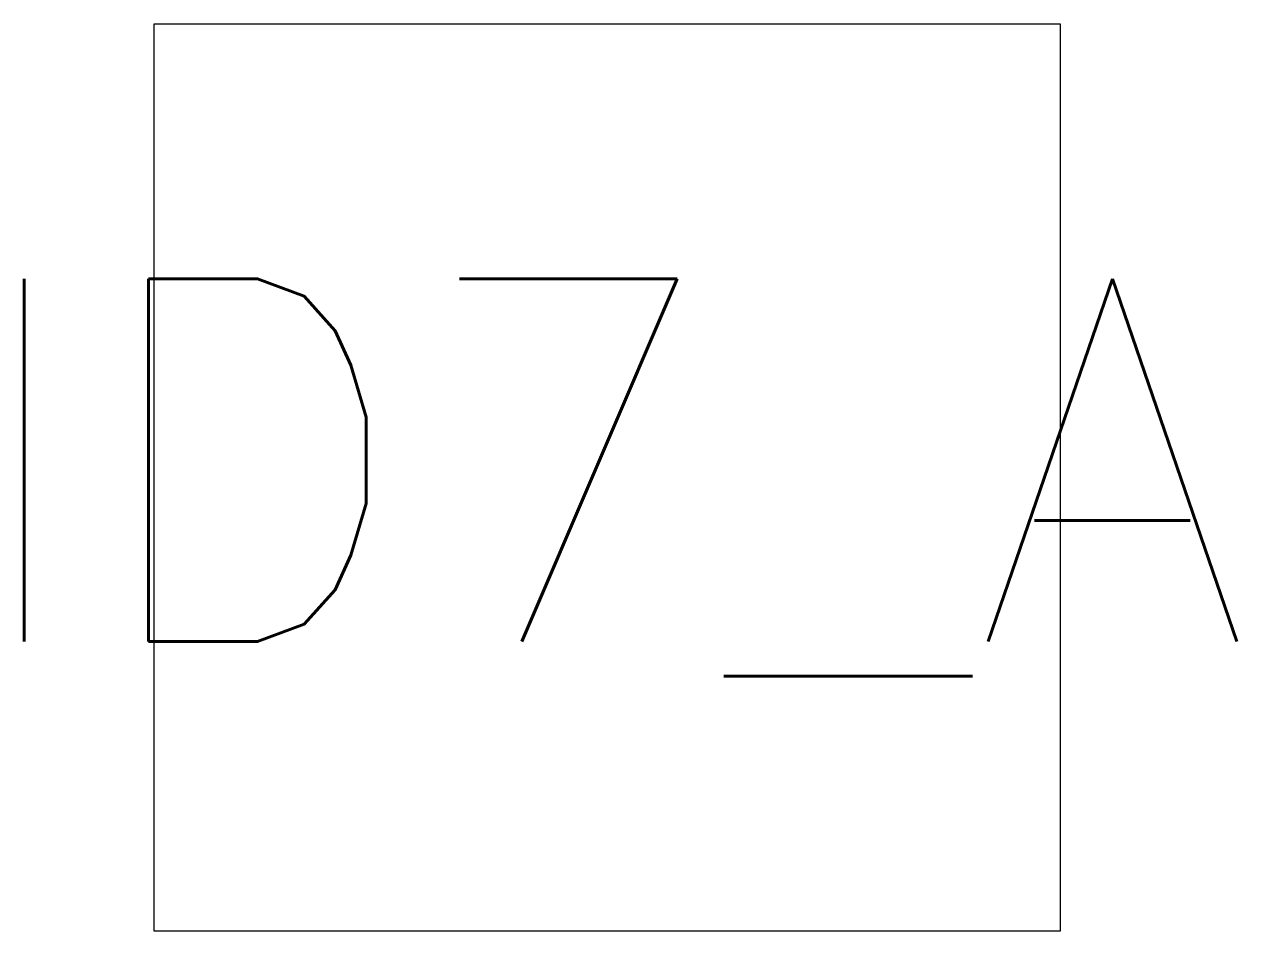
# Model space of a CAD drawing. Header units: millimetres. Extents: x 1.71 to 2.379, y 3.742 to 4.242.
import ezdxf
from ezdxf.enums import TextEntityAlignment as Align

# ---------------------------------------------------------------- set-up
doc = ezdxf.new("R2010")
doc.units = ezdxf.units.MM
doc.header["$LTSCALE"] = 10
doc.styles.add('r80', font='romans.shx')

msp = doc.modelspace()

# ---------------------------------------------------------------- linework, layer by layer
msp.add_lwpolyline([(1.78184, 3.74173), (2.28184, 3.74173), (2.28184, 4.24173), (1.78184, 4.24173)], close=True)

# ---------------------------------------------------------------- texts
at = {"color": 3, "style": 'r80'}
msp.add_attdef('ID7_A', text='', height=0.2, dxfattribs=at).set_placement((2.03181, 3.99174), align=Align.MIDDLE)

doc.saveas('drawing.dxf')
